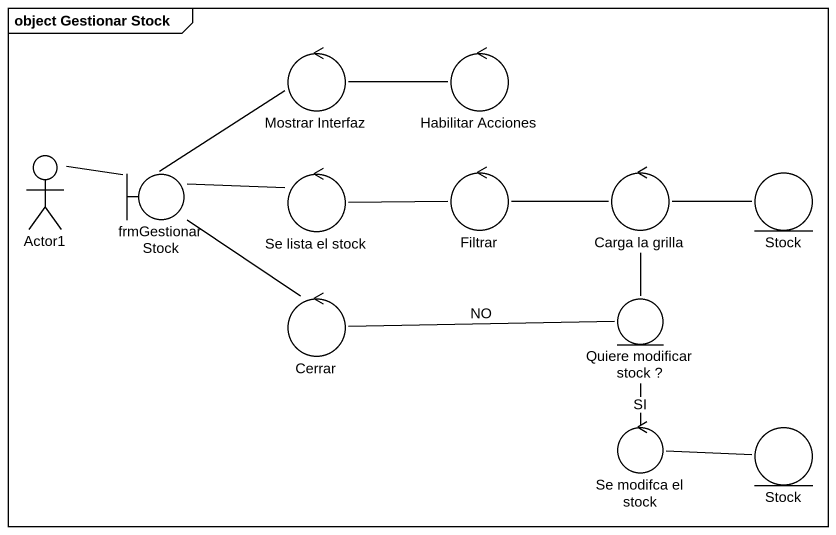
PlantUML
@startuml
mainframe object Gestionar Stock
control "Mostrar Interfaz" as Mostrar_Interfaz
control "Habilitar Acciones" as Habilitar_Acciones
actor Actor1
boundary frmGestionarStock
control "Se lista el stock" as Se_lista_el_stock
control Filtrar
control "Carga la grilla" as Carga_la_grilla
entity Stock
control Cerrar
entity "Quiere modificar stock ?" as Quiere_modificar_stock
control "Se modifca el stock" as Se_modifca_el_stock
entity "Stock" as Stock_2
Mostrar_Interfaz -right- Habilitar_Acciones
Actor1 -right- frmGestionarStock
frmGestionarStock -up- Mostrar_Interfaz
frmGestionarStock -right- Se_lista_el_stock
frmGestionarStock -- Cerrar
Se_lista_el_stock -right- Filtrar
Filtrar -right- Carga_la_grilla
Carga_la_grilla -right- Stock
Carga_la_grilla -- Quiere_modificar_stock
Quiere_modificar_stock -left- Cerrar : NO
Quiere_modificar_stock -- Se_modifca_el_stock : SI
Se_modifca_el_stock -right- Stock_2
@enduml
